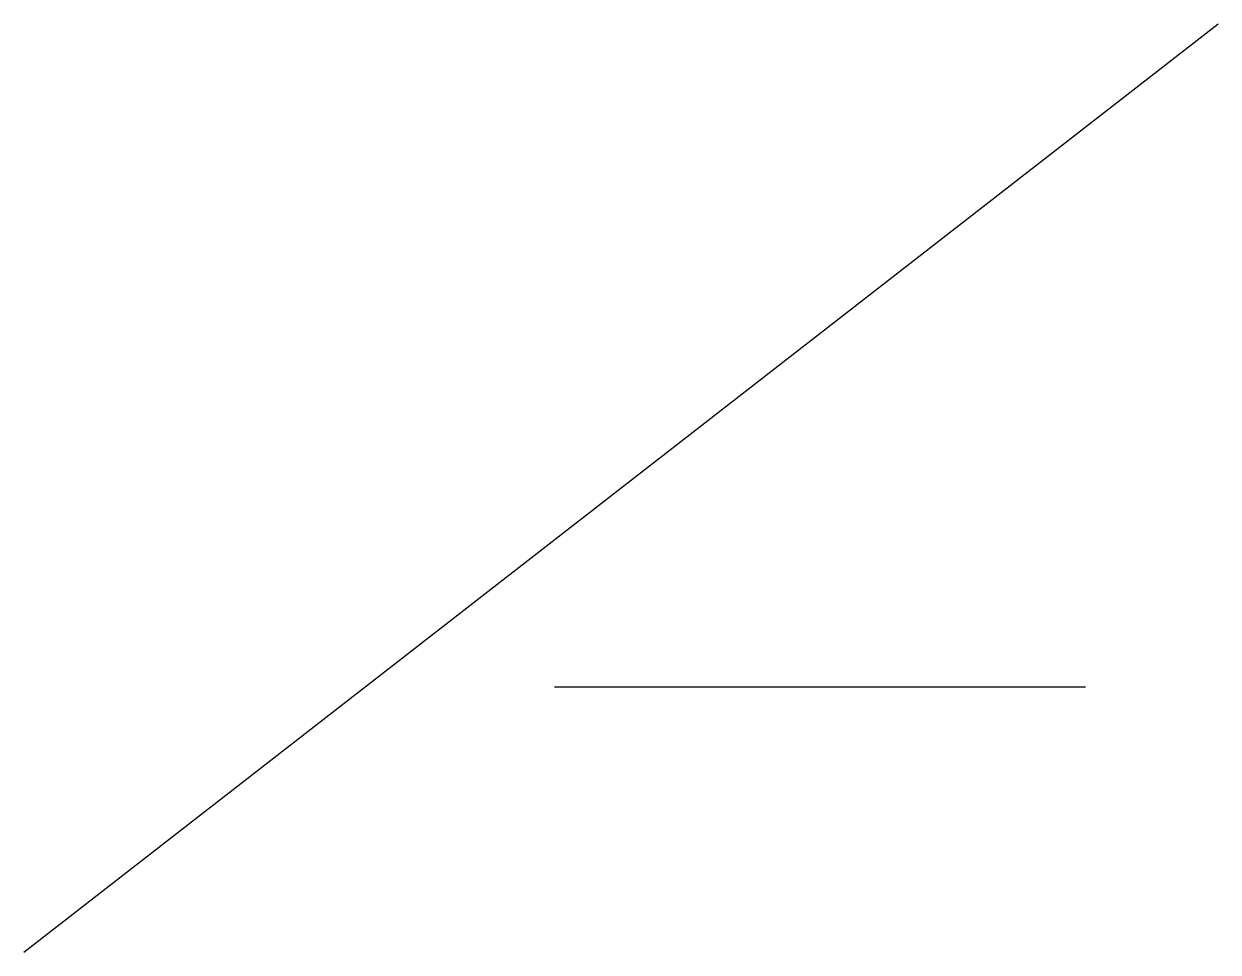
# Model space of a CAD drawing. Header units: inches. Extents: x -2 to 7, y 1 to 8.
import ezdxf

# ---------------------------------------------------------------- set-up
doc = ezdxf.new("R2010")
doc.units = ezdxf.units.IN
doc.layers.get('0').update_dxf_attribs({"linetype": 'CONTINUOUS'})

msp = doc.modelspace()

# ---------------------------------------------------------------- linework, layer by layer
for p, q in [((-2, 1), (7, 8)), ((2, 3), (6, 3))]:
    msp.add_line(p, q)

doc.saveas('drawing.dxf')
